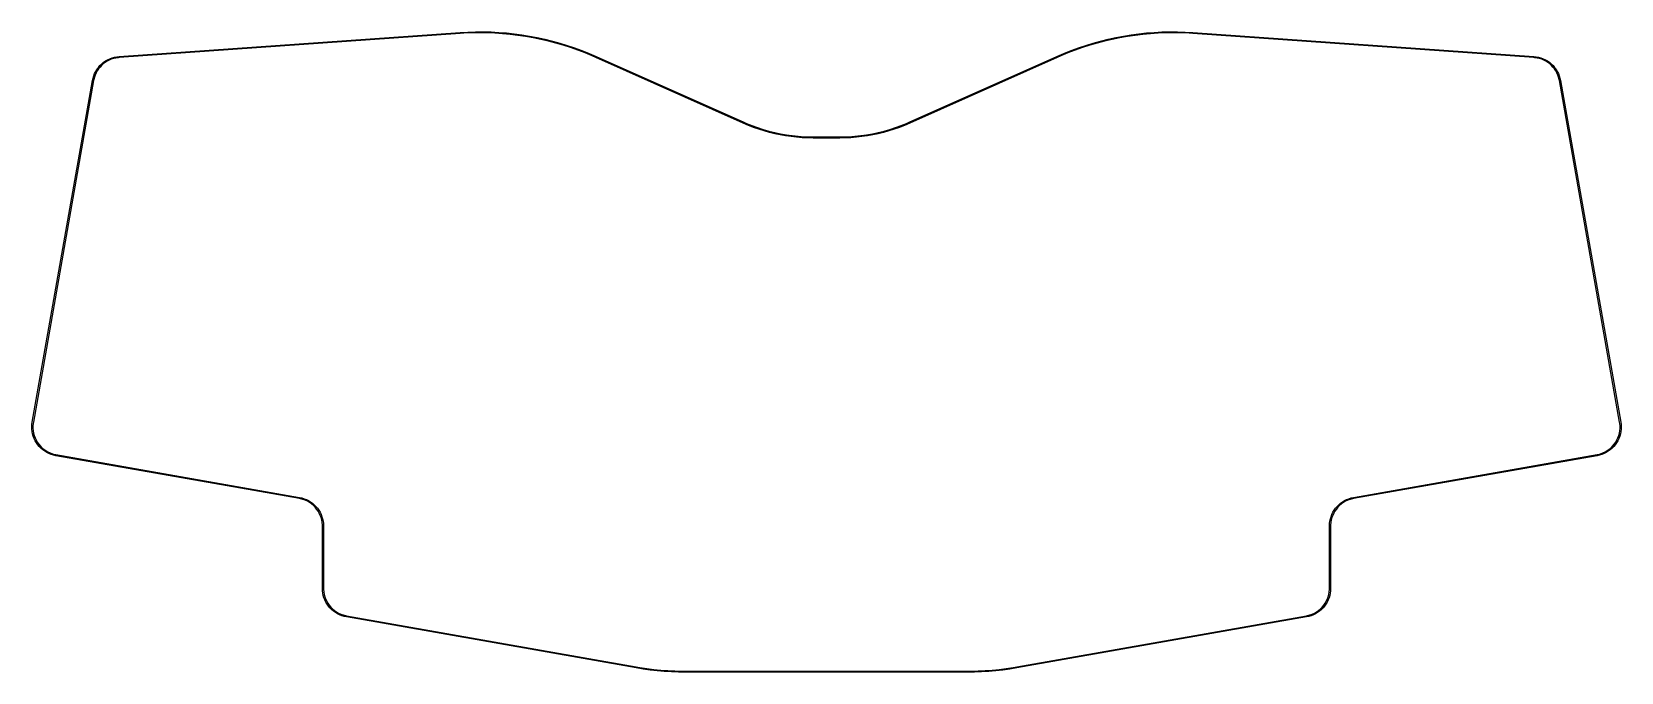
# Model space of a CAD drawing. Extents: x 67 to 347, y -197 to -84.
import ezdxf

# ---------------------------------------------------------------- set-up
doc = ezdxf.new("R2010")
doc.units = 0
doc.layers.add('BLACK', color=7, linetype='CONTINUOUS')

msp = doc.modelspace()

# ---------------------------------------------------------------- linework, layer by layer
at = {"layer": 'BLACK', "linetype": 'CONTINUOUS'}
for p, q in [((82.7649, -88.507), (142.644, -84.2818)), ((142.658, -84.4813), (82.7789, -88.7065)), ((142.644, -84.2818), (144.006, -84.2043)), ((143.336, -84.4335), (142.658, -84.4813)), ((142.658, -84.4813), (142.658, -84.4813)), ((142.658, -84.4813), (142.658, -84.4813)), ((144.693, -84.3748), (143.336, -84.4335)), ((144.006, -84.2043), (145.369, -84.1639)), ((146.051, -84.353), (144.693, -84.3748)), ((145.369, -84.1639), (146.732, -84.1606)), ((147.409, -84.3682), (146.051, -84.353)), ((146.732, -84.1606), (148.096, -84.1945)), ((148.767, -84.4204), (147.409, -84.3682)), ((148.096, -84.1945), (149.457, -84.2654)), ((150.122, -84.5096), (148.767, -84.4204)), ((149.457, -84.2654), (150.817, -84.3734)), ((151.475, -84.6355), (150.122, -84.5096)), ((150.817, -84.3734), (152.173, -84.5183)), ((152.823, -84.7983), (151.475, -84.6355)), ((152.173, -84.5183), (153.524, -84.7001)), ((154.167, -84.9976), (152.823, -84.7983)), ((153.524, -84.7001), (154.87, -84.9186)), ((155.504, -85.2335), (154.167, -84.9976)), ((154.87, -84.9186), (156.21, -85.1737)), ((156.835, -85.5057), (155.504, -85.2335)), ((156.21, -85.1737), (157.542, -85.4651)), ((158.158, -85.814), (156.835, -85.5057)), ((157.542, -85.4651), (158.866, -85.7927)), ((159.472, -86.1582), (158.158, -85.814)), ((158.866, -85.7927), (160.18, -86.1561)), ((160.776, -86.5381), (159.472, -86.1582)), ((160.18, -86.1561), (161.484, -86.5552)), ((162.07, -86.9533), (160.776, -86.5381)), ((253.244, -86.5381), (251.95, -86.9533)), ((252.536, -86.5553), (253.84, -86.1561)), ((254.548, -86.1582), (253.244, -86.5381)), ((253.84, -86.1561), (255.154, -85.7927)), ((255.862, -85.814), (254.548, -86.1582)), ((255.154, -85.7927), (256.478, -85.4651)), ((257.185, -85.5057), (255.862, -85.814)), ((256.478, -85.4651), (257.81, -85.1737)), ((258.516, -85.2335), (257.185, -85.5057)), ((257.81, -85.1737), (259.15, -84.9186)), ((259.853, -84.9977), (258.516, -85.2335)), ((259.15, -84.9186), (260.496, -84.7001)), ((261.197, -84.7983), (259.853, -84.9977)), ((260.496, -84.7001), (261.847, -84.5183)), ((262.545, -84.6355), (261.197, -84.7983)), ((261.847, -84.5183), (263.203, -84.3734)), ((263.898, -84.5096), (262.545, -84.6355)), ((263.203, -84.3734), (264.563, -84.2654)), ((265.253, -84.4205), (263.898, -84.5096)), ((264.563, -84.2654), (265.924, -84.1945)), ((266.611, -84.3683), (265.253, -84.4205)), ((265.924, -84.1945), (267.288, -84.1606)), ((267.969, -84.353), (266.611, -84.3683)), ((267.288, -84.1606), (268.651, -84.1639)), ((269.327, -84.3748), (267.969, -84.353)), ((268.651, -84.1639), (270.014, -84.2043)), ((270.684, -84.4335), (269.327, -84.3748)), ((270.014, -84.2043), (271.376, -84.2818)), ((271.362, -84.4813), (270.684, -84.4335)), ((331.241, -88.7065), (271.362, -84.4813)), ((271.362, -84.4813), (271.362, -84.4813)), ((271.376, -84.2818), (271.376, -84.2818)), ((271.376, -84.2818), (331.255, -88.507)), ((80.0354, -89.5358), (80.3819, -89.2941)), ((80.3819, -89.2941), (80.7472, -89.0819)), ((81.0202, -89.1642), (80.6607, -89.3536)), ((80.7472, -89.0819), (81.1289, -88.9007)), ((81.3941, -89.0053), (81.0202, -89.1642)), ((81.1289, -88.9007), (81.5242, -88.7517)), ((81.7798, -88.8779), (81.3941, -89.0053)), ((81.5242, -88.7517), (81.9305, -88.6359)), ((82.1748, -88.7828), (81.7798, -88.8779)), ((81.9305, -88.6359), (82.345, -88.5541)), ((82.5763, -88.7208), (82.1748, -88.7828)), ((82.345, -88.5541), (82.7649, -88.507)), ((82.7789, -88.7065), (82.5763, -88.7208)), ((82.7649, -88.507), (82.7649, -88.507)), ((82.7789, -88.7065), (82.7789, -88.7065)), ((161.484, -86.5552), (162.777, -86.9897)), ((163.351, -87.4035), (162.07, -86.9533)), ((162.777, -86.9897), (164.057, -87.4592)), ((164.62, -87.8885), (163.351, -87.4035)), ((164.057, -87.4592), (165.324, -87.9633)), ((165.875, -88.4078), (164.62, -87.8885)), ((165.324, -87.9633), (166.577, -88.5017)), ((166.496, -88.6844), (165.875, -88.4078)), ((192.394, -100.235), (166.496, -88.6844)), ((166.496, -88.6844), (166.496, -88.6844)), ((166.577, -88.5017), (166.577, -88.5018)), ((166.577, -88.5018), (192.476, -100.052)), ((221.544, -100.052), (247.443, -88.5018)), ((247.524, -88.6844), (221.626, -100.235)), ((247.443, -88.5018), (248.696, -87.9633)), ((247.443, -88.5018), (247.443, -88.5018)), ((248.145, -88.4078), (247.524, -88.6844)), ((247.524, -88.6844), (247.524, -88.6844)), ((249.4, -87.8885), (248.145, -88.4078)), ((248.696, -87.9633), (249.963, -87.4592)), ((250.669, -87.4035), (249.4, -87.8885)), ((249.963, -87.4592), (251.243, -86.9897)), ((251.95, -86.9533), (250.669, -87.4035)), ((251.243, -86.9897), (252.536, -86.5553)), ((331.444, -88.7208), (331.241, -88.7065)), ((331.241, -88.7065), (331.241, -88.7065)), ((331.241, -88.7065), (331.241, -88.7065)), ((331.241, -88.7065), (331.241, -88.7065)), ((331.255, -88.507), (331.255, -88.507)), ((331.255, -88.507), (331.675, -88.5541)), ((331.845, -88.7828), (331.444, -88.7208)), ((331.675, -88.5541), (332.089, -88.6359)), ((332.24, -88.8779), (331.845, -88.7828)), ((332.089, -88.6359), (332.496, -88.7517)), ((332.626, -89.0053), (332.24, -88.8779)), ((332.496, -88.7517), (332.891, -88.9007)), ((333, -89.1642), (332.626, -89.0053)), ((332.891, -88.9007), (333.273, -89.0819)), ((333.359, -89.3536), (333, -89.1642)), ((333.273, -89.0819), (333.638, -89.2941)), ((333.638, -89.2941), (333.985, -89.5358)), ((78.1919, -92.2961), (78.3162, -91.8923)), ((78.3162, -91.8923), (78.4736, -91.5002)), ((78.5726, -91.7676), (78.437, -92.1505)), ((78.4736, -91.5002), (78.6629, -91.1225)), ((78.7394, -91.3971), (78.5726, -91.7676)), ((78.6629, -91.1225), (78.8828, -90.7618)), ((78.9363, -91.0418), (78.7394, -91.3971)), ((78.8828, -90.7618), (79.1318, -90.4205)), ((79.1619, -90.7039), (78.9363, -91.0418)), ((79.1318, -90.4205), (79.4082, -90.1009)), ((79.4148, -90.3859), (79.1619, -90.7039)), ((79.4082, -90.1009), (79.7101, -89.8054)), ((79.693, -90.0899), (79.4148, -90.3859)), ((79.9949, -89.818), (79.693, -90.0899)), ((79.7101, -89.8054), (80.0354, -89.5358)), ((80.3182, -89.572), (79.9949, -89.818)), ((80.6607, -89.3536), (80.3182, -89.572)), ((333.702, -89.572), (333.359, -89.3536)), ((334.025, -89.818), (333.702, -89.572)), ((333.985, -89.5358), (334.31, -89.8054)), ((334.327, -90.0899), (334.025, -89.818)), ((334.31, -89.8054), (334.612, -90.1009)), ((334.605, -90.3859), (334.327, -90.0899)), ((334.858, -90.7039), (334.605, -90.3859)), ((334.612, -90.1009), (334.888, -90.4204)), ((335.084, -91.0418), (334.858, -90.7039)), ((334.888, -90.4204), (335.137, -90.7618)), ((335.281, -91.3971), (335.084, -91.0418)), ((335.137, -90.7618), (335.357, -91.1225)), ((335.447, -91.7676), (335.281, -91.3971)), ((335.357, -91.1225), (335.546, -91.5002)), ((335.583, -92.1505), (335.447, -91.7676)), ((335.546, -91.5002), (335.704, -91.8923)), ((335.704, -91.8923), (335.828, -92.2961)), ((67.5081, -152.786), (78.1013, -92.7087)), ((78.2983, -92.7435), (67.7051, -152.821)), ((78.1013, -92.7087), (78.1919, -92.2961)), ((78.1013, -92.7087), (78.1013, -92.7087)), ((78.3336, -92.5434), (78.2983, -92.7435)), ((78.2983, -92.7435), (78.2983, -92.7435)), ((78.437, -92.1505), (78.3336, -92.5434)), ((335.686, -92.5434), (335.583, -92.1505)), ((335.722, -92.7434), (335.686, -92.5434)), ((335.722, -92.7435), (335.722, -92.7434)), ((346.315, -152.821), (335.722, -92.7435)), ((335.828, -92.2961), (335.919, -92.7087)), ((335.919, -92.7087), (335.919, -92.7087)), ((335.919, -92.7087), (346.512, -152.786)), ((193.288, -100.616), (192.394, -100.235)), ((192.394, -100.235), (192.394, -100.235)), ((192.476, -100.052), (192.476, -100.052)), ((192.476, -100.052), (192.953, -100.265)), ((192.953, -100.265), (193.922, -100.657)), ((220.098, -100.657), (221.067, -100.265)), ((221.626, -100.235), (220.732, -100.616)), ((221.067, -100.265), (221.544, -100.052)), ((221.626, -100.235), (221.626, -100.235)), ((194.193, -100.968), (193.288, -100.616)), ((193.922, -100.657), (194.904, -101.015)), ((195.109, -101.291), (194.193, -100.968)), ((194.904, -101.015), (195.898, -101.339)), ((196.035, -101.584), (195.109, -101.291)), ((195.898, -101.339), (196.903, -101.627)), ((196.97, -101.847), (196.035, -101.584)), ((196.903, -101.627), (197.917, -101.881)), ((197.913, -102.08), (196.97, -101.847)), ((198.863, -102.282), (197.913, -102.08)), ((197.917, -101.881), (198.94, -102.098)), ((199.819, -102.454), (198.863, -102.282)), ((198.94, -102.098), (199.969, -102.28)), ((200.78, -102.594), (199.819, -102.454)), ((199.969, -102.28), (201.004, -102.426)), ((201.745, -102.704), (200.78, -102.594)), ((201.004, -102.426), (202.044, -102.535)), ((202.713, -102.782), (201.745, -102.704)), ((202.044, -102.535), (203.087, -102.608)), ((203.683, -102.829), (202.713, -102.782)), ((203.087, -102.608), (204.132, -102.645)), ((204.654, -102.845), (203.683, -102.829)), ((204.132, -102.645), (204.654, -102.645)), ((204.654, -102.645), (209.366, -102.645)), ((209.366, -102.845), (204.654, -102.845)), ((209.366, -102.645), (209.366, -102.645)), ((209.366, -102.645), (209.888, -102.645)), ((210.337, -102.829), (209.366, -102.845)), ((209.366, -102.845), (209.366, -102.845)), ((209.888, -102.645), (210.933, -102.608)), ((211.307, -102.782), (210.337, -102.829)), ((210.933, -102.608), (211.976, -102.535)), ((212.275, -102.704), (211.307, -102.782)), ((211.976, -102.535), (213.016, -102.426)), ((213.24, -102.594), (212.275, -102.704)), ((213.016, -102.426), (214.051, -102.28)), ((214.201, -102.454), (213.24, -102.594)), ((214.051, -102.28), (215.08, -102.098)), ((215.157, -102.282), (214.201, -102.454)), ((215.08, -102.098), (216.103, -101.881)), ((216.107, -102.08), (215.157, -102.282)), ((216.103, -101.881), (217.117, -101.627)), ((217.05, -101.847), (216.107, -102.08)), ((217.985, -101.584), (217.05, -101.847)), ((217.117, -101.627), (218.122, -101.339)), ((218.911, -101.291), (217.985, -101.584)), ((218.122, -101.339), (219.116, -101.015)), ((219.827, -100.968), (218.911, -101.291)), ((219.116, -101.015), (220.098, -100.657)), ((220.732, -100.616), (219.827, -100.968)), ((67.4308, -153.625), (67.4521, -153.204)), ((67.4521, -153.204), (67.5081, -152.786)), ((67.5081, -152.786), (67.5081, -152.786)), ((67.5081, -152.786), (67.5081, -152.786)), ((67.6679, -153.031), (67.6306, -153.457)), ((67.6306, -153.457), (67.6306, -153.885)), ((67.705, -152.821), (67.6679, -153.031)), ((67.7051, -152.821), (67.705, -152.821)), ((346.352, -153.031), (346.315, -152.821)), ((346.315, -152.821), (346.315, -152.821)), ((346.389, -153.457), (346.352, -153.031)), ((346.389, -153.885), (346.389, -153.457)), ((346.512, -152.786), (346.512, -152.786)), ((346.512, -152.786), (346.568, -153.204)), ((346.568, -153.204), (346.589, -153.625)), ((67.4443, -154.046), (67.4308, -153.625)), ((67.4926, -154.465), (67.4443, -154.046)), ((67.5754, -154.878), (67.4926, -154.465)), ((67.6919, -155.283), (67.5754, -154.878)), ((67.6306, -153.885), (67.6679, -154.312)), ((67.6679, -154.312), (67.7422, -154.733)), ((67.8415, -155.677), (67.6919, -155.283)), ((67.7422, -154.733), (67.8529, -155.146)), ((68.0232, -156.057), (67.8415, -155.677)), ((67.8529, -155.146), (67.9993, -155.548)), ((67.9993, -155.548), (68.1801, -155.936)), ((68.2356, -156.422), (68.0232, -156.057)), ((68.1801, -155.936), (68.394, -156.307)), ((68.394, -156.307), (68.6395, -156.657)), ((345.38, -156.657), (345.626, -156.307)), ((345.626, -156.307), (345.84, -155.936)), ((345.997, -156.057), (345.784, -156.422)), ((345.84, -155.936), (346.021, -155.548)), ((346.178, -155.677), (345.997, -156.057)), ((346.021, -155.548), (346.167, -155.146)), ((346.167, -155.146), (346.278, -154.733)), ((346.328, -155.283), (346.178, -155.677)), ((346.278, -154.733), (346.352, -154.312)), ((346.445, -154.878), (346.328, -155.283)), ((346.352, -154.312), (346.389, -153.885)), ((346.527, -154.465), (346.445, -154.878)), ((346.576, -154.046), (346.527, -154.465)), ((346.589, -153.625), (346.576, -154.046)), ((68.4774, -156.767), (68.2356, -156.422)), ((68.7468, -157.091), (68.4774, -156.767)), ((68.6395, -156.657), (68.9145, -156.985)), ((69.0421, -157.392), (68.7468, -157.091)), ((68.9145, -156.985), (69.2171, -157.288)), ((69.3613, -157.667), (69.0421, -157.392)), ((69.2171, -157.288), (69.5448, -157.563)), ((69.7021, -157.915), (69.3613, -157.667)), ((69.5448, -157.563), (69.8953, -157.808)), ((70.0622, -158.134), (69.7021, -157.915)), ((69.8953, -157.808), (70.2659, -158.022)), ((70.4392, -158.323), (70.0622, -158.134)), ((70.2659, -158.022), (70.6537, -158.203)), ((70.8304, -158.48), (70.4392, -158.323)), ((70.6537, -158.203), (71.0558, -158.349)), ((71.2333, -158.604), (70.8304, -158.48)), ((71.0558, -158.349), (71.4691, -158.46)), ((71.645, -158.694), (71.2333, -158.604)), ((71.4691, -158.46), (71.6797, -158.497)), ((114.423, -166.237), (71.645, -158.694)), ((71.645, -158.694), (71.645, -158.694)), ((71.6797, -158.497), (71.6797, -158.497)), ((71.6797, -158.497), (71.6797, -158.497)), ((71.6797, -158.497), (114.458, -166.04)), ((299.562, -166.04), (342.34, -158.497)), ((342.375, -158.694), (299.597, -166.237)), ((342.34, -158.497), (342.551, -158.46)), ((342.34, -158.497), (342.34, -158.497)), ((342.34, -158.497), (342.34, -158.497)), ((342.34, -158.497), (342.34, -158.497)), ((342.787, -158.604), (342.375, -158.694)), ((342.375, -158.694), (342.375, -158.694)), ((342.375, -158.694), (342.375, -158.694)), ((342.375, -158.694), (342.375, -158.694)), ((342.551, -158.46), (342.964, -158.349)), ((343.19, -158.48), (342.787, -158.604)), ((342.964, -158.349), (343.366, -158.203)), ((343.581, -158.323), (343.19, -158.48)), ((343.366, -158.203), (343.754, -158.022)), ((343.958, -158.134), (343.581, -158.323)), ((343.754, -158.022), (344.125, -157.808)), ((344.318, -157.915), (343.958, -158.134)), ((344.125, -157.808), (344.475, -157.563)), ((344.659, -157.667), (344.318, -157.915)), ((344.475, -157.563), (344.803, -157.288)), ((344.978, -157.392), (344.659, -157.667)), ((344.803, -157.288), (345.105, -156.985)), ((345.273, -157.091), (344.978, -157.392)), ((345.105, -156.985), (345.38, -156.657)), ((345.543, -156.767), (345.273, -157.091)), ((345.784, -156.422), (345.543, -156.767)), ((114.634, -166.274), (114.423, -166.237)), ((114.458, -166.04), (114.867, -166.13)), ((115.047, -166.385), (114.634, -166.274)), ((114.867, -166.13), (115.268, -166.252)), ((115.449, -166.531), (115.047, -166.385)), ((115.268, -166.252), (115.656, -166.408)), ((115.837, -166.712), (115.449, -166.531)), ((115.656, -166.408), (116.031, -166.594)), ((116.208, -166.926), (115.837, -166.712)), ((116.031, -166.594), (116.39, -166.811)), ((116.558, -167.171), (116.208, -166.926)), ((116.39, -166.811), (116.729, -167.057)), ((116.886, -167.446), (116.558, -167.171)), ((116.729, -167.057), (117.047, -167.329)), ((117.189, -167.749), (116.886, -167.446)), ((117.047, -167.329), (117.341, -167.627)), ((296.679, -167.627), (296.973, -167.329)), ((297.134, -167.446), (296.831, -167.749)), ((296.973, -167.329), (297.291, -167.057)), ((297.462, -167.171), (297.134, -167.446)), ((297.291, -167.057), (297.63, -166.811)), ((297.812, -166.926), (297.462, -167.171)), ((297.63, -166.811), (297.989, -166.594)), ((298.183, -166.712), (297.812, -166.926)), ((297.989, -166.594), (298.364, -166.408)), ((298.571, -166.531), (298.183, -166.712)), ((298.364, -166.408), (298.752, -166.252)), ((298.973, -166.385), (298.571, -166.531)), ((298.752, -166.252), (299.153, -166.13)), ((299.386, -166.274), (298.973, -166.385)), ((299.153, -166.13), (299.562, -166.04)), ((299.597, -166.237), (299.386, -166.274)), ((299.562, -166.04), (299.562, -166.04)), ((299.597, -166.237), (299.597, -166.237)), ((117.464, -168.077), (117.189, -167.749)), ((117.341, -167.627), (117.611, -167.947)), ((117.709, -168.427), (117.464, -168.077)), ((117.611, -167.947), (117.853, -168.289)), ((117.923, -168.798), (117.709, -168.427)), ((117.853, -168.289), (118.066, -168.65)), ((118.104, -169.186), (117.923, -168.798)), ((118.066, -168.65), (118.248, -169.026)), ((118.25, -169.588), (118.104, -169.186)), ((118.248, -169.026), (118.4, -169.417)), ((118.361, -170.001), (118.25, -169.588)), ((118.435, -170.422), (118.361, -170.001)), ((118.4, -169.417), (118.518, -169.819)), ((118.518, -169.819), (118.604, -170.228)), ((118.604, -170.228), (118.655, -170.644)), ((295.365, -170.644), (295.416, -170.228)), ((295.416, -170.228), (295.502, -169.819)), ((295.502, -169.819), (295.62, -169.417)), ((295.659, -170.001), (295.585, -170.422)), ((295.62, -169.417), (295.772, -169.026)), ((295.77, -169.588), (295.659, -170.001)), ((295.916, -169.186), (295.77, -169.588)), ((295.772, -169.026), (295.954, -168.65)), ((296.097, -168.798), (295.916, -169.186)), ((295.954, -168.65), (296.167, -168.289)), ((296.311, -168.427), (296.097, -168.798)), ((296.167, -168.289), (296.409, -167.947)), ((296.556, -168.077), (296.311, -168.427)), ((296.409, -167.947), (296.679, -167.627)), ((296.831, -167.749), (296.556, -168.077)), ((118.473, -170.849), (118.435, -170.422)), ((118.472, -182.015), (118.472, -171.062)), ((118.472, -171.062), (118.473, -171.062)), ((118.473, -171.062), (118.473, -170.849)), ((118.655, -170.644), (118.673, -171.062)), ((118.673, -171.062), (118.672, -171.062)), ((118.672, -171.062), (118.672, -182.015)), ((295.347, -171.062), (295.365, -170.644)), ((295.347, -182.015), (295.347, -171.062)), ((295.585, -170.422), (295.548, -170.849)), ((295.548, -170.849), (295.548, -171.062)), ((295.548, -171.062), (295.548, -182.015)), ((118.473, -182.015), (118.472, -182.015)), ((118.49, -182.434), (118.473, -182.015)), ((118.541, -182.849), (118.49, -182.434)), ((118.627, -183.259), (118.541, -182.849)), ((118.745, -183.661), (118.627, -183.259)), ((118.672, -182.015), (118.672, -182.015)), ((118.672, -182.015), (118.673, -182.015)), ((118.673, -182.015), (118.673, -182.229)), ((118.673, -182.229), (118.71, -182.656)), ((118.71, -182.656), (118.784, -183.077)), ((118.897, -184.051), (118.745, -183.661)), ((118.784, -183.077), (118.895, -183.49)), ((118.895, -183.49), (119.041, -183.892)), ((119.079, -184.428), (118.897, -184.051)), ((119.041, -183.892), (119.222, -184.28)), ((294.798, -184.28), (294.979, -183.892)), ((295.123, -184.051), (294.941, -184.428)), ((294.979, -183.892), (295.125, -183.49)), ((295.275, -183.661), (295.123, -184.051)), ((295.125, -183.49), (295.236, -183.077)), ((295.236, -183.077), (295.31, -182.656)), ((295.393, -183.259), (295.275, -183.661)), ((295.31, -182.656), (295.348, -182.229)), ((295.348, -182.229), (295.347, -182.015)), ((295.347, -182.015), (295.347, -182.015)), ((295.479, -182.849), (295.393, -183.259)), ((295.53, -182.434), (295.479, -182.849)), ((295.548, -182.015), (295.53, -182.434)), ((119.292, -184.789), (119.079, -184.428)), ((119.222, -184.28), (119.436, -184.651)), ((119.534, -185.13), (119.292, -184.789)), ((119.436, -184.651), (119.681, -185.001)), ((119.804, -185.451), (119.534, -185.13)), ((119.681, -185.001), (119.956, -185.329)), ((120.098, -185.749), (119.804, -185.451)), ((119.956, -185.329), (120.259, -185.631)), ((120.416, -186.021), (120.098, -185.749)), ((120.259, -185.631), (120.587, -185.906)), ((120.755, -186.267), (120.416, -186.021)), ((120.587, -185.906), (120.937, -186.152)), ((121.114, -186.484), (120.755, -186.267)), ((120.937, -186.152), (121.308, -186.366)), ((121.489, -186.67), (121.114, -186.484)), ((121.308, -186.366), (121.696, -186.547)), ((121.877, -186.825), (121.489, -186.67)), ((121.696, -186.547), (122.098, -186.693)), ((122.278, -186.948), (121.877, -186.825)), ((122.098, -186.693), (122.511, -186.804)), ((122.687, -187.038), (122.278, -186.948)), ((122.511, -186.804), (122.722, -186.841)), ((122.722, -186.841), (122.722, -186.841)), ((122.722, -186.841), (173.599, -195.812)), ((240.421, -195.812), (291.298, -186.841)), ((291.298, -186.841), (291.509, -186.804)), ((291.298, -186.841), (291.298, -186.841)), ((291.298, -186.841), (291.298, -186.841)), ((291.298, -186.841), (291.298, -186.841)), ((291.742, -186.948), (291.333, -187.038)), ((291.509, -186.804), (291.922, -186.693)), ((292.143, -186.825), (291.742, -186.948)), ((291.922, -186.693), (292.324, -186.547)), ((292.531, -186.67), (292.143, -186.825)), ((292.324, -186.547), (292.712, -186.366)), ((292.906, -186.483), (292.531, -186.67)), ((292.712, -186.366), (293.083, -186.152)), ((293.265, -186.267), (292.906, -186.483)), ((293.083, -186.152), (293.433, -185.906)), ((293.604, -186.021), (293.265, -186.267)), ((293.433, -185.906), (293.761, -185.631)), ((293.922, -185.749), (293.604, -186.021)), ((293.761, -185.631), (294.064, -185.329)), ((294.216, -185.451), (293.922, -185.749)), ((294.064, -185.329), (294.339, -185.001)), ((294.486, -185.13), (294.216, -185.451)), ((294.339, -185.001), (294.584, -184.651)), ((294.728, -184.789), (294.486, -185.13)), ((294.584, -184.651), (294.798, -184.28)), ((294.941, -184.428), (294.728, -184.789)), ((173.564, -196.009), (122.687, -187.038)), ((122.687, -187.038), (122.687, -187.038)), ((291.333, -187.038), (240.456, -196.009)), ((291.333, -187.038), (291.333, -187.038)), ((174.797, -196.211), (173.564, -196.009)), ((173.564, -196.009), (173.564, -196.009)), ((173.599, -195.812), (173.599, -195.812)), ((173.599, -195.812), (174.212, -195.92)), ((174.212, -195.92), (175.442, -196.105)), ((176.035, -196.381), (174.797, -196.211)), ((175.442, -196.105), (176.677, -196.26)), ((177.276, -196.521), (176.035, -196.381)), ((176.677, -196.26), (177.915, -196.384)), ((178.52, -196.63), (177.276, -196.521)), ((177.915, -196.384), (179.156, -196.477)), ((179.767, -196.708), (178.52, -196.63)), ((179.156, -196.477), (180.398, -196.539)), ((181.015, -196.755), (179.767, -196.708)), ((180.398, -196.539), (181.642, -196.57)), ((182.264, -196.77), (181.015, -196.755)), ((181.642, -196.57), (182.264, -196.57)), ((182.264, -196.57), (231.756, -196.57)), ((231.756, -196.77), (182.264, -196.77)), ((231.756, -196.57), (231.756, -196.57)), ((231.756, -196.57), (232.378, -196.57)), ((233.005, -196.755), (231.756, -196.77)), ((231.756, -196.77), (231.756, -196.77)), ((232.378, -196.57), (233.622, -196.539)), ((234.253, -196.708), (233.005, -196.755)), ((233.622, -196.539), (234.864, -196.477)), ((235.5, -196.63), (234.253, -196.708)), ((234.864, -196.477), (236.105, -196.384)), ((236.744, -196.521), (235.5, -196.63)), ((236.105, -196.384), (237.343, -196.26)), ((237.985, -196.381), (236.744, -196.521)), ((237.343, -196.26), (238.578, -196.105)), ((239.223, -196.211), (237.985, -196.381)), ((238.578, -196.105), (239.808, -195.92)), ((240.456, -196.009), (239.223, -196.211)), ((239.808, -195.92), (240.421, -195.812)), ((240.421, -195.812), (240.421, -195.812)), ((240.456, -196.009), (240.456, -196.009))]:
    msp.add_line(p, q, dxfattribs=at)

doc.saveas('drawing.dxf')
